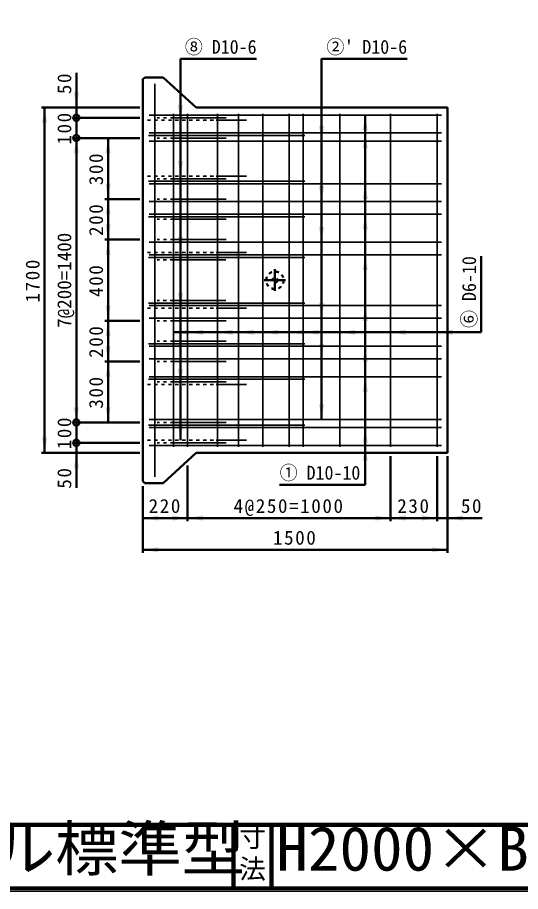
# Model space of a CAD drawing. Units: millimetres, scale not verified. Extents: x 100 to 4105, y 100 to 2870.
# Drawn here: x 2144 to 2937, y 100 to 1477 of the extents above; entities that cross this region are included whole.
import ezdxf
from ezdxf.enums import TextEntityAlignment as Align

# ---------------------------------------------------------------- set-up
doc = ezdxf.new("R2010")
doc.units = ezdxf.units.MM
doc.header["$LTSCALE"] = 5
doc.linetypes.add('USER2', pattern=[13.4, 10, -1.2, 1, -1.2])
doc.linetypes.add('USER3', pattern=[2.2, 1, -1.2])
doc.layers.add('V-nasSTD', color=7, linetype='Continuous', lineweight=50)
doc.styles.add('ＭＳ ゴシック', font='')
doc.styles.get('ＭＳ ゴシック').set_extended_font_data('MS Gothic')

msp = doc.modelspace()

# ---------------------------------------------------------------- hatches: boundary and pattern name
at = {"layer": 'V-nasSTD'}
for points in [[(2237.203, 1358.814), (2241.203, 1358.814), (2237.203, 1334.814), (2233.203, 1358.814)], [(2401.403, 1338.814), (2405.403, 1338.814), (2401.403, 1314.814), (2397.403, 1338.814)], [(2187.203, 1310.814), (2191.203, 1310.814), (2187.203, 1334.814), (2183.203, 1310.814)], [(2692.603, 1298.814), (2688.603, 1298.814), (2692.603, 1322.814), (2696.603, 1298.814)], [(2623.803, 1306.014), (2627.803, 1306.014), (2623.803, 1282.014), (2619.803, 1306.014)], [(2692.603, 1270.814), (2688.603, 1270.814), (2692.603, 1294.814), (2696.603, 1270.814)], [(2237.203, 1262.814), (2241.203, 1262.814), (2237.203, 1286.814), (2233.203, 1262.814)], [(2287.203, 1262.814), (2291.203, 1262.814), (2287.203, 1286.814), (2283.203, 1262.814)], [(2401.403, 1250.814), (2405.403, 1250.814), (2401.403, 1226.814), (2397.403, 1250.814)], [(2287.203, 1214.814), (2291.203, 1214.814), (2287.203, 1190.814), (2283.203, 1214.814)], [(2692.603, 1190.814), (2688.603, 1190.814), (2692.603, 1214.814), (2696.603, 1190.814)], [(2623.803, 1210.654), (2627.803, 1210.654), (2623.803, 1186.654), (2619.803, 1210.654)], [(2287.203, 1166.814), (2291.203, 1166.814), (2287.203, 1190.814), (2283.203, 1166.814)], [(2692.603, 1142.814), (2688.603, 1142.814), (2692.603, 1166.814), (2696.603, 1142.814)], [(2287.203, 1150.814), (2291.203, 1150.814), (2287.203, 1126.814), (2283.203, 1150.814)], [(2623.803, 1146.654), (2627.803, 1146.654), (2623.803, 1122.654), (2619.803, 1146.654)], [(2401.403, 1130.814), (2405.403, 1130.814), (2401.403, 1106.814), (2397.403, 1130.814)], [(2287.203, 1102.814), (2291.203, 1102.814), (2287.203, 1126.814), (2283.203, 1102.814)], [(2692.603, 1078.814), (2688.603, 1078.814), (2692.603, 1102.814), (2696.603, 1078.814)], [(2401.403, 1042.814), (2405.403, 1042.814), (2401.403, 1018.814), (2397.403, 1042.814)], [(2287.203, 1022.814), (2291.203, 1022.814), (2287.203, 998.814), (2283.203, 1022.814)], [(2623.803, 1026.974), (2627.803, 1026.974), (2623.803, 1002.974), (2619.803, 1026.974)], [(2692.603, 998.814), (2688.603, 998.814), (2692.603, 1022.814), (2696.603, 998.814)], [(2287.203, 974.814), (2291.203, 974.814), (2287.203, 998.814), (2283.203, 974.814)], [(2414.203, 980.894), (2414.203, 976.894), (2390.203, 980.894), (2414.203, 984.894)], [(2436.603, 980.894), (2436.603, 976.894), (2412.603, 980.894), (2436.603, 984.894)], [(2483.643, 980.894), (2483.643, 976.894), (2459.643, 980.894), (2483.643, 984.894)], [(2516.603, 980.894), (2516.603, 976.894), (2492.603, 980.894), (2516.603, 984.894)], [(2555.003, 980.894), (2555.003, 976.894), (2531.003, 980.894), (2555.003, 984.894)], [(2596.603, 980.894), (2596.603, 976.894), (2572.603, 980.894), (2596.603, 984.894)], [(2619.003, 980.894), (2619.003, 976.894), (2595.003, 980.894), (2619.003, 984.894)], [(2676.603, 980.894), (2676.603, 976.894), (2652.603, 980.894), (2676.603, 984.894)], [(2756.603, 980.894), (2756.603, 976.894), (2732.603, 980.894), (2756.603, 984.894)], [(2830.203, 980.894), (2830.203, 976.894), (2806.203, 980.894), (2830.203, 984.894)], [(2287.203, 958.814), (2291.203, 958.814), (2287.203, 934.814), (2283.203, 958.814)], [(2623.803, 962.974), (2627.803, 962.974), (2623.803, 938.974), (2619.803, 962.974)], [(2692.603, 934.814), (2688.603, 934.814), (2692.603, 958.814), (2696.603, 934.814)], [(2287.203, 910.814), (2291.203, 910.814), (2287.203, 934.814), (2283.203, 910.814)], [(2401.403, 922.814), (2405.403, 922.814), (2401.403, 898.814), (2397.403, 922.814)], [(2692.603, 886.814), (2688.603, 886.814), (2692.603, 910.814), (2696.603, 886.814)], [(2623.803, 867.614), (2627.803, 867.614), (2623.803, 843.614), (2619.803, 867.614)], [(2237.203, 862.814), (2241.203, 862.814), (2237.203, 838.814), (2233.203, 862.814)], [(2287.203, 862.814), (2291.203, 862.814), (2287.203, 838.814), (2283.203, 862.814)], [(2401.403, 834.814), (2405.403, 834.814), (2401.403, 810.814), (2397.403, 834.814)], [(2692.603, 806.814), (2688.603, 806.814), (2692.603, 830.814), (2696.603, 806.814)], [(2187.203, 814.814), (2191.203, 814.814), (2187.203, 790.814), (2183.203, 814.814)], [(2692.603, 778.814), (2688.603, 778.814), (2692.603, 802.814), (2696.603, 778.814)], [(2237.203, 766.814), (2241.203, 766.814), (2237.203, 790.814), (2233.203, 766.814)], [(2366.203, 688.294), (2366.203, 684.294), (2342.203, 688.294), (2366.203, 692.294)], [(2388.603, 688.294), (2388.603, 684.294), (2412.603, 688.294), (2388.603, 692.294)], [(2436.603, 688.294), (2436.603, 684.294), (2412.603, 688.294), (2436.603, 692.294)], [(2708.603, 688.294), (2708.603, 684.294), (2732.603, 688.294), (2708.603, 692.294)], [(2756.603, 688.294), (2756.603, 684.294), (2732.603, 688.294), (2756.603, 692.294)], [(2782.203, 688.294), (2782.203, 684.294), (2806.203, 688.294), (2782.203, 692.294)], [(2846.203, 688.294), (2846.203, 684.294), (2822.203, 688.294), (2846.203, 692.294)], [(2366.203, 638.294), (2366.203, 634.294), (2342.203, 638.294), (2366.203, 642.294)], [(2798.203, 638.294), (2798.203, 634.294), (2822.203, 638.294), (2798.203, 642.294)]]:
    msp.add_hatch(color=256, dxfattribs=at).paths.add_polyline_path(points)

# ---------------------------------------------------------------- linework, layer by layer
for p, q in [((2401.403, 1411.614), (2521.403, 1411.614)), ((2401.403, 810.814), (2401.403, 1411.614)), ((2623.803, 1411.614), (2758.803, 1411.614)), ((2623.803, 843.614), (2623.803, 1411.614)), ((2237.203, 1334.814), (2237.203, 1389.814)), ((2345.083, 1382.334), (2342.203, 1379.454)), ((2342.203, 1379.454), (2342.203, 746.174)), ((2374.203, 1382.334), (2345.083, 1382.334)), ((2374.203, 1382.334), (2426.166, 1334.814)), ((2337.203, 1334.814), (2182.203, 1334.814)), ((2187.203, 1334.814), (2187.203, 790.814)), ((2237.203, 1318.814), (2237.203, 1334.814)), ((2822.203, 1334.814), (2426.166, 1334.814)), ((2692.603, 740.814), (2692.603, 1322.814)), ((2822.203, 790.814), (2822.203, 1334.814)), ((2337.203, 1318.814), (2232.203, 1318.814)), ((2237.203, 1318.814), (2237.203, 1286.814)), ((2337.203, 1286.814), (2232.203, 1286.814)), ((2237.203, 838.814), (2237.203, 1286.814)), ((2287.203, 1190.814), (2287.203, 1286.814)), ((2337.203, 1190.814), (2282.203, 1190.814)), ((2287.203, 1190.814), (2287.203, 1126.814)), ((2337.203, 1126.814), (2282.203, 1126.814)), ((2287.203, 998.814), (2287.203, 1126.814)), ((2875.203, 980.894), (2875.203, 1100.894)), ((2337.203, 998.814), (2282.203, 998.814)), ((2287.203, 998.814), (2287.203, 934.814)), ((2390.203, 980.894), (2875.203, 980.894)), ((2337.203, 934.814), (2282.203, 934.814)), ((2287.203, 838.814), (2287.203, 934.814)), ((2337.203, 838.814), (2232.203, 838.814)), ((2237.203, 806.814), (2237.203, 838.814)), ((2337.203, 806.814), (2232.203, 806.814)), ((2237.203, 806.814), (2237.203, 790.814)), ((2337.203, 790.814), (2182.203, 790.814)), ((2237.203, 790.814), (2237.203, 735.814)), ((2426.166, 790.814), (2374.203, 743.294)), ((2822.203, 790.814), (2426.166, 790.814)), ((2732.603, 683.294), (2732.603, 785.814)), ((2806.203, 683.294), (2806.203, 785.814)), ((2822.203, 633.294), (2822.203, 785.814)), ((2412.603, 683.294), (2412.603, 771.294)), ((2342.203, 746.174), (2345.083, 743.294)), ((2342.203, 633.294), (2342.203, 738.294)), ((2345.083, 743.294), (2374.203, 743.294)), ((2557.603, 740.814), (2692.603, 740.814)), ((2342.203, 688.294), (2412.603, 688.294)), ((2412.603, 688.294), (2732.603, 688.294)), ((2732.603, 688.294), (2806.203, 688.294)), ((2806.203, 688.294), (2822.203, 688.294)), ((2822.203, 688.294), (2877.203, 688.294)), ((2822.203, 638.294), (2342.203, 638.294))]:
    msp.add_line(p, q, dxfattribs=at)
at = {"layer": 'V-nasSTD', "lineweight": 35}
for p, q in [((2360.923, 1372.414), (2360.923, 753.214)), ((2812.603, 1322.814), (2351.803, 1322.814)), ((2390.203, 800.414), (2390.203, 1325.214)), ((2412.603, 800.414), (2412.603, 1325.214)), ((2459.643, 800.414), (2459.643, 1325.214)), ((2492.603, 800.414), (2492.603, 1325.214)), ((2531.003, 800.414), (2531.003, 1325.214)), ((2572.603, 800.414), (2572.603, 1325.214)), ((2595.003, 800.414), (2595.003, 1325.214)), ((2652.603, 800.414), (2652.603, 1325.214)), ((2732.603, 800.414), (2732.603, 1325.214)), ((2806.203, 800.414), (2806.203, 1325.214)), ((2390.449, 1318.814), (2473.329, 1318.814)), ((2457.515, 1314.814), (2505.515, 1314.814)), ((2812.603, 1294.814), (2351.803, 1294.814)), ((2597.563, 1290.814), (2351.163, 1290.814)), ((2812.603, 1282.014), (2351.803, 1282.014)), ((2390.449, 1286.814), (2473.329, 1286.814)), ((2457.515, 1226.814), (2505.515, 1226.814)), ((2597.563, 1218.814), (2351.163, 1218.814)), ((2812.603, 1214.814), (2351.803, 1214.814)), ((2390.449, 1222.814), (2473.329, 1222.814)), ((2812.603, 1186.654), (2351.803, 1186.654)), ((2390.449, 1190.814), (2473.329, 1190.814)), ((2597.563, 1162.814), (2351.163, 1162.814)), ((2812.603, 1166.814), (2351.803, 1166.814)), ((2390.449, 1158.814), (2473.329, 1158.814)), ((2812.603, 1122.654), (2351.803, 1122.654)), ((2390.449, 1126.814), (2473.329, 1126.814)), ((2812.603, 1102.814), (2351.803, 1102.814)), ((2457.515, 1106.814), (2505.515, 1106.814)), ((2597.563, 1098.814), (2351.163, 1098.814)), ((2390.199, 1094.814), (2473.079, 1094.814)), ((2597.563, 1026.814), (2351.163, 1026.814)), ((2812.603, 1022.814), (2351.803, 1022.814)), ((2390.199, 1030.814), (2473.079, 1030.814)), ((2457.515, 1018.814), (2505.515, 1018.814)), ((2812.603, 1002.974), (2351.803, 1002.974)), ((2390.449, 998.814), (2473.329, 998.814)), ((2390.449, 966.814), (2473.329, 966.814)), ((2597.563, 962.814), (2351.163, 962.814)), ((2812.603, 958.814), (2351.803, 958.814)), ((2812.603, 938.974), (2351.803, 938.974)), ((2390.449, 934.814), (2473.329, 934.814)), ((2812.603, 910.814), (2351.803, 910.814)), ((2597.563, 906.814), (2351.163, 906.814)), ((2390.449, 902.814), (2473.329, 902.814)), ((2457.515, 898.814), (2505.515, 898.814)), ((2812.603, 843.614), (2351.803, 843.614)), ((2597.563, 834.814), (2351.163, 834.814)), ((2812.603, 830.814), (2351.803, 830.814)), ((2390.449, 838.814), (2473.329, 838.814)), ((2812.603, 802.814), (2351.803, 802.814)), ((2390.449, 806.814), (2473.329, 806.814)), ((2457.515, 810.814), (2505.515, 810.814))]:
    msp.add_line(p, q, dxfattribs=at)
at = {"layer": 'V-nasSTD', "linetype": 'USER3', "lineweight": 35}
for p, q in [((2349.243, 1314.814), (2457.515, 1314.814)), ((2390.449, 1318.814), (2364.599, 1318.814)), ((2390.449, 1286.814), (2364.599, 1286.814)), ((2349.243, 1226.814), (2457.515, 1226.814)), ((2390.449, 1222.814), (2364.599, 1222.814)), ((2390.449, 1190.814), (2364.599, 1190.814)), ((2390.449, 1158.814), (2364.599, 1158.814)), ((2390.449, 1126.814), (2364.599, 1126.814)), ((2349.243, 1106.814), (2457.515, 1106.814)), ((2390.199, 1094.814), (2364.349, 1094.814)), ((2349.243, 1018.814), (2457.515, 1018.814)), ((2390.199, 1030.814), (2364.349, 1030.814)), ((2390.449, 998.814), (2364.599, 998.814)), ((2390.449, 966.814), (2364.599, 966.814)), ((2390.449, 934.814), (2364.599, 934.814)), ((2349.243, 898.814), (2457.515, 898.814)), ((2390.449, 902.814), (2364.599, 902.814)), ((2390.449, 838.814), (2364.599, 838.814)), ((2349.243, 810.814), (2457.515, 810.814)), ((2390.449, 806.814), (2364.599, 806.814))]:
    msp.add_line(p, q, dxfattribs=at)
at = {"layer": 'V-nasSTD', "linetype": 'USER2'}
for p, q in [((2550.203, 1080.254), (2550.203, 1046.334)), ((2533.243, 1062.814), (2567.163, 1062.814))]:
    msp.add_line(p, q, dxfattribs=at)
at = {"layer": 'V-nasSTD', "lineweight": 100}
for p, q in [((105, 205), (4100, 205)), ((2485, 205), (2485, 105)), ((2545, 205), (2545, 105)), ((105, 105), (4100, 105))]:
    msp.add_line(p, q, dxfattribs=at)
at = {"layer": 'V-nasSTD', "lineweight": 13}
msp.add_lwpolyline([(100, 100), (100, 2870), (4105, 2870), (4105, 100)], close=True, dxfattribs=at)
at = {"layer": 'V-nasSTD'}
for centre in [(2237.203, 1318.814), (2237.203, 1286.814), (2237.203, 838.814), (2237.203, 806.814)]:
    msp.add_circle(centre, 5, dxfattribs=at)
at = {"layer": 'V-nasSTD', "linetype": 'USER3'}
for radius in [13.76, 4]:
    msp.add_circle((2550.203, 1062.814), radius, dxfattribs=at)

# ---------------------------------------------------------------- texts
at = {"layer": 'V-nasSTD', "style": 'ＭＳ ゴシック', "width": 0.95}
for s, p in [('⑧ D10-6', (2464.768, 1441.422)), ("②' D10-6", (2695.089, 1441.422)), ('① D10-10', (2621.318, 770.622))]:
    msp.add_text(s, height=21.85, dxfattribs=at).set_placement(p, align=Align.TOP_CENTER)
at = {"layer": 'V-nasSTD', "style": 'ＭＳ ゴシック'}
msp.add_text('7@200=1400', height=21.99, rotation=90, dxfattribs=at).set_placement((2207.203, 1062.814), align=Align.TOP_CENTER)
at = {"layer": 'V-nasSTD', "style": 'ＭＳ ゴシック', "width": 0.95}
msp.add_text('⑥ D6-10', height=21.85, rotation=90, dxfattribs=at).set_placement((2845.395, 1044.259), align=Align.TOP_CENTER)
at = {"layer": 'V-nasSTD', "style": 'ＭＳ ゴシック', "width": 1.05}
for s, p in [('1stタッチウォール標準型', (1356.25, 202.47)), ('H2000×B1500×L1997×t100', (2552.5, 202.508))]:
    msp.add_text(s, height=69.65, dxfattribs=at).set_placement(p, align=Align.TOP_LEFT)
at = {"layer": 'V-nasSTD', "style": 'ＭＳ ゴシック'}
for s, p in [('寸', (2493.982, 200.999)), ('法', (2493.976, 151.01))]:
    msp.add_text(s, height=30.79, dxfattribs=at).set_placement(p, align=Align.TOP_LEFT)
at = {"layer": 'V-nasSTD', "char_height": 21.99, "attachment_point": 2, "rotation": 90, "style": 'ＭＳ ゴシック'}
for s, insert in [('\\T1.17;50', (2207.203, 1373.564)), ('\\T1.17;100', (2207.203, 1302.814)), ('\\T1.17;300', (2257.203, 1238.814)), ('\\T1.17;200', (2257.203, 1158.814)), ('\\T1.17;1700', (2157.203, 1062.814)), ('\\T1.17;400', (2257.203, 1062.814)), ('\\T1.17;200', (2257.203, 966.814)), ('\\T1.17;300', (2257.203, 886.814)), ('\\T1.17;100', (2207.203, 822.814)), ('\\T1.17;50', (2207.203, 752.064))]:
    msp.add_mtext(s, dxfattribs=dict(at, insert=insert))
at = {"layer": 'V-nasSTD', "char_height": 21.99, "attachment_point": 2, "style": 'ＭＳ ゴシック'}
for s, insert in [('\\T1.17;220', (2377.403, 718.294)), ('\\T1.17;4@250=1000', (2572.603, 718.294)), ('\\T1.17;230', (2769.403, 718.294)), ('\\T1.17;50', (2860.953, 718.294)), ('\\T1.17;1500', (2582.203, 668.294))]:
    msp.add_mtext(s, dxfattribs=dict(at, insert=insert))

doc.saveas('drawing.dxf')
